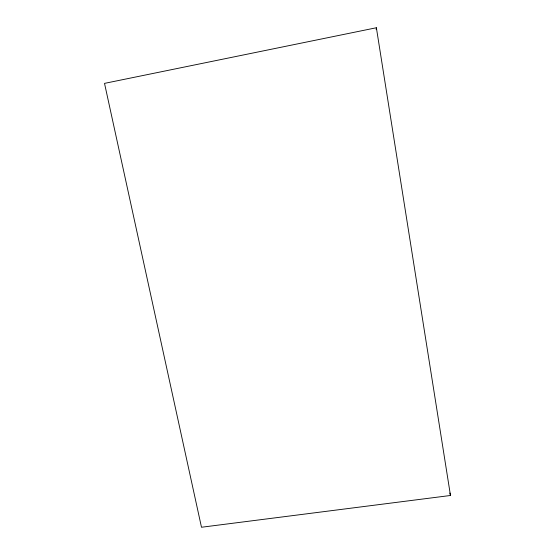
<?xml version="1.0" encoding="UTF-8"?>
<svg xmlns="http://www.w3.org/2000/svg" width="555" height="555" viewBox="0 0 555 555"><rect width="100%" height="100%" fill="white"/><g stroke="black" fill="none" stroke-linecap="round" stroke-linejoin="round"><path stroke-width="0.83" d="M376.151 29.422L376.38 27.75L104.52 83.375L201.486 527.25L450.48 495.483L376.38 27.75M449.862 493.013L450.48 495.483"/></g></svg>
